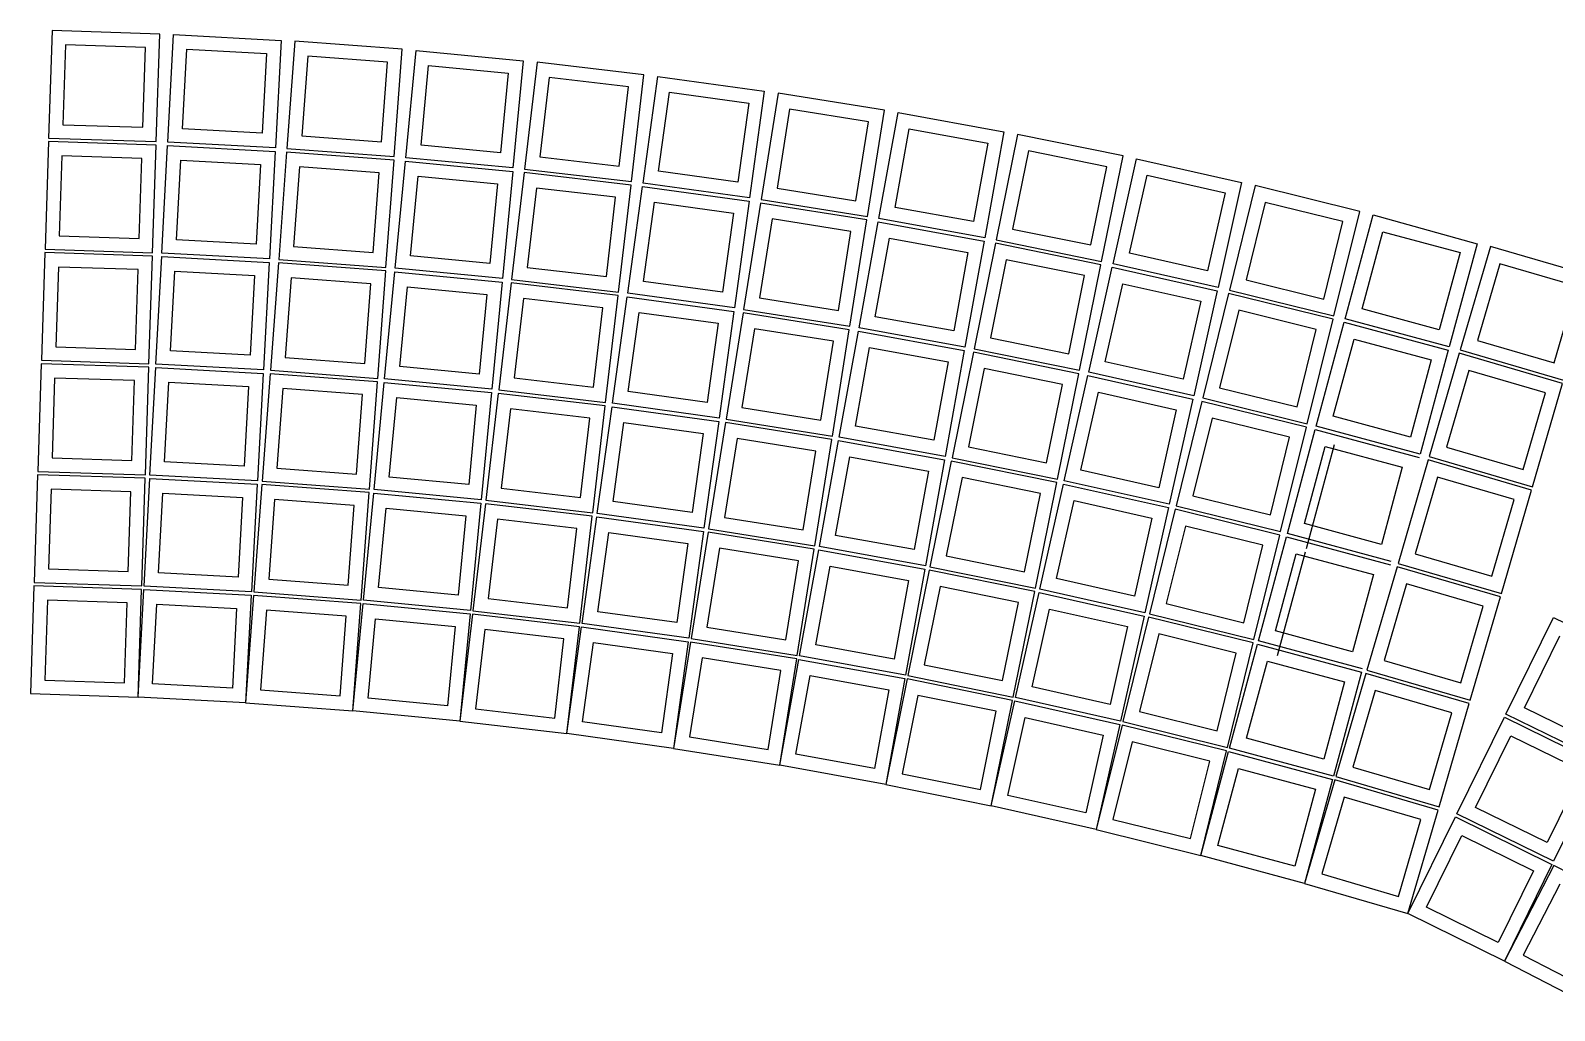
# Model space of a CAD drawing. Header units: inches. Extents: x -1429 to 579, y -302 to 393.
# Drawn here: x -137.1 to 82.3, y 251.5 to 392.6 of the extents above; entities that cross this region are included whole.
import ezdxf

# ---------------------------------------------------------------- set-up
doc = ezdxf.new("R2010")
doc.units = ezdxf.units.IN
doc.header["$MEASUREMENT"] = 0

msp = doc.modelspace()

# ---------------------------------------------------------------- linework, layer by layer
for p, q in [((-134.01, 392.59), (-134.52, 377.1)), ((-118.52, 392.08), (-134.01, 392.59)), ((-119.03, 376.59), (-118.52, 392.08)), ((-117.35, 376.52), (-116.52, 392)), ((-116.52, 392), (-101.04, 391.17)), ((-101.04, 391.17), (-101.87, 375.69)), ((-99.05, 391.04), (-100.2, 375.58)), ((-83.59, 389.88), (-99.05, 391.04)), ((-132.08, 390.53), (-132.45, 379.03)), ((-120.58, 390.15), (-132.08, 390.53)), ((-120.96, 378.66), (-120.58, 390.15)), ((-115.25, 378.41), (-114.63, 389.89)), ((-114.63, 389.89), (-103.15, 389.28)), ((-103.15, 389.28), (-103.76, 377.79)), ((-97.2, 388.89), (-98.06, 377.43)), ((-85.73, 388.04), (-97.2, 388.89)), ((-84.74, 374.43), (-83.59, 389.88)), ((-83.08, 374.28), (-81.6, 389.71)), ((-81.6, 389.71), (-66.17, 388.23)), ((-86.59, 376.57), (-85.73, 388.04)), ((-80.89, 376.08), (-79.8, 387.53)), ((-79.8, 387.53), (-68.35, 386.43)), ((-68.35, 386.43), (-69.45, 374.99)), ((-66.17, 388.23), (-67.65, 372.8)), ((-64.18, 388.02), (-65.98, 372.63)), ((-48.78, 386.22), (-64.18, 388.02)), ((-62.43, 385.8), (-63.76, 374.38)), ((-51, 384.47), (-62.43, 385.8)), ((-52.34, 373.05), (-51, 384.47)), ((-50.59, 370.83), (-48.78, 386.22)), ((-48.92, 370.61), (-46.8, 385.97)), ((-46.8, 385.97), (-31.45, 383.84)), ((-46.67, 372.32), (-45.09, 383.71)), ((-45.09, 383.71), (-33.7, 382.14)), ((-33.7, 382.14), (-35.28, 370.75)), ((-31.45, 383.84), (-33.57, 368.49)), ((-29.47, 383.55), (-31.91, 368.24)), ((-14.16, 381.11), (-29.47, 383.55)), ((-27.81, 381.26), (-29.62, 369.9)), ((-16.45, 379.45), (-27.81, 381.26)), ((-16.61, 365.8), (-14.16, 381.11)), ((-14.96, 365.52), (-12.19, 380.77)), ((-12.19, 380.77), (3.06, 378.01)), ((-132.45, 379.03), (-120.96, 378.66)), ((-103.76, 377.79), (-115.25, 378.41)), ((-18.27, 368.09), (-16.45, 379.45)), ((-12.63, 367.13), (-10.58, 378.45)), ((-10.58, 378.45), (0.74, 376.39)), ((3.06, 378.01), (0.3, 362.75)), ((5.02, 377.63), (1.94, 362.44)), ((20.21, 374.55), (5.02, 377.63)), ((-134.53, 376.6), (-135.04, 361.11)), ((-119.04, 376.09), (-134.53, 376.6)), ((-134.52, 377.1), (-119.03, 376.59)), ((-119.55, 360.6), (-119.04, 376.09)), ((-118.21, 360.54), (-117.38, 376.02)), ((-117.38, 376.02), (-101.9, 375.19)), ((-101.87, 375.69), (-117.35, 376.52)), ((-100.2, 375.58), (-84.74, 374.43)), ((-98.06, 377.43), (-86.59, 376.57)), ((-69.45, 374.99), (-80.89, 376.08)), ((0.74, 376.39), (-1.31, 365.08)), ((-132.6, 374.53), (-132.98, 363.04)), ((-121.11, 374.16), (-132.6, 374.53)), ((-121.48, 362.66), (-121.11, 374.16)), ((-116.1, 362.43), (-115.49, 373.92)), ((-115.49, 373.92), (-104, 373.3)), ((-104, 373.3), (-104.62, 361.82)), ((-101.9, 375.19), (-102.73, 359.71)), ((-100.24, 375.08), (-101.39, 359.62)), ((-84.78, 373.93), (-100.24, 375.08)), ((-85.94, 358.47), (-84.78, 373.93)), ((-84.6, 358.36), (-83.12, 373.79)), ((-83.12, 373.79), (-67.69, 372.31)), ((-67.65, 372.8), (-83.08, 374.28)), ((-63.76, 374.38), (-52.34, 373.05)), ((6.59, 375.27), (4.3, 364)), ((17.86, 372.98), (6.59, 375.27)), ((17.13, 359.35), (20.21, 374.55)), ((18.77, 359), (22.17, 374.13)), ((22.17, 374.13), (37.29, 370.73)), ((-98.39, 372.94), (-99.25, 361.47)), ((-86.93, 372.08), (-98.39, 372.94)), ((-87.78, 360.61), (-86.93, 372.08)), ((-82.42, 360.16), (-81.32, 371.6)), ((-81.32, 371.6), (-69.88, 370.51)), ((-67.69, 372.31), (-69.17, 356.88)), ((-66.04, 372.13), (-67.84, 356.74)), ((-50.64, 370.33), (-66.04, 372.13)), ((-65.98, 372.63), (-50.59, 370.83)), ((-35.28, 370.75), (-46.67, 372.32)), ((15.57, 361.71), (17.86, 372.98)), ((21.16, 360.52), (23.68, 371.74)), ((23.68, 371.74), (34.9, 369.21)), ((-69.88, 370.51), (-70.97, 359.06)), ((-64.28, 369.91), (-65.62, 358.49)), ((-52.86, 368.58), (-64.28, 369.91)), ((-52.44, 354.93), (-50.64, 370.33)), ((-51.12, 354.76), (-48.99, 370.12)), ((-48.99, 370.12), (-33.64, 368)), ((-33.57, 368.49), (-48.92, 370.61)), ((-29.62, 369.9), (-18.27, 368.09)), ((34.9, 369.21), (32.38, 357.99)), ((37.29, 370.73), (33.89, 355.6)), ((39.24, 370.27), (35.52, 355.22)), ((54.29, 366.55), (39.24, 370.27)), ((-54.2, 357.15), (-52.86, 368.58)), ((-48.86, 356.47), (-47.28, 367.86)), ((-47.28, 367.86), (-35.89, 366.29)), ((-33.64, 368), (-35.76, 352.64)), ((-31.99, 367.75), (-34.44, 352.44)), ((-16.69, 365.31), (-31.99, 367.75)), ((-31.91, 368.24), (-16.61, 365.8)), ((-1.31, 365.08), (-12.63, 367.13)), ((40.7, 367.85), (37.94, 356.68)), ((51.87, 365.09), (40.7, 367.85)), ((50.57, 351.5), (54.29, 366.55)), ((-35.89, 366.29), (-37.47, 354.9)), ((-30.33, 365.46), (-32.15, 354.1)), ((-18.98, 363.65), (-30.33, 365.46)), ((-19.13, 350), (-16.69, 365.31)), ((-17.81, 349.77), (-15.04, 365.03)), ((-15.04, 365.03), (0.21, 362.26)), ((0.3, 362.75), (-14.96, 365.52)), ((49.11, 353.92), (51.87, 365.09)), ((52.19, 351.08), (56.22, 366.05)), ((56.22, 366.05), (71.2, 361.86)), ((-132.98, 363.04), (-121.48, 362.66)), ((-104.62, 361.82), (-116.1, 362.43)), ((-20.79, 352.29), (-18.98, 363.65)), ((-15.48, 351.39), (-13.43, 362.7)), ((-13.43, 362.7), (-2.12, 360.65)), ((0.21, 362.26), (-2.56, 347.01)), ((1.94, 362.44), (17.13, 359.35)), ((4.3, 364), (15.57, 361.71)), ((54.64, 352.5), (57.63, 363.6)), ((57.63, 363.6), (68.74, 360.61)), ((-135.06, 360.61), (-135.56, 345.12)), ((-119.56, 360.1), (-135.06, 360.61)), ((-135.04, 361.11), (-119.55, 360.6)), ((-120.07, 344.61), (-119.56, 360.1)), ((-119.07, 344.56), (-118.24, 360.04)), ((-118.24, 360.04), (-102.76, 359.21)), ((-102.73, 359.71), (-118.21, 360.54)), ((-99.25, 361.47), (-87.78, 360.61)), ((-70.97, 359.06), (-82.42, 360.16)), ((-2.12, 360.65), (-4.17, 349.34)), ((1.84, 361.95), (-1.24, 346.76)), ((17.03, 358.86), (1.84, 361.95)), ((32.38, 357.99), (21.16, 360.52)), ((68.74, 360.61), (65.75, 349.51)), ((71.2, 361.86), (67.16, 347.05)), ((73.12, 361.48), (68.77, 346.6)), ((88, 357.14), (73.12, 361.48)), ((-133.12, 358.54), (-133.5, 347.05)), ((-121.63, 358.17), (-133.12, 358.54)), ((-122, 346.67), (-121.63, 358.17)), ((-116.96, 346.45), (-116.35, 357.94)), ((-116.35, 357.94), (-104.86, 357.32)), ((-102.76, 359.21), (-103.59, 343.73)), ((-101.43, 359.13), (-102.59, 343.67)), ((-85.97, 357.97), (-101.43, 359.13)), ((-101.39, 359.62), (-85.94, 358.47)), ((-87.13, 342.51), (-85.97, 357.97)), ((-86.13, 342.43), (-84.65, 357.86)), ((-84.65, 357.86), (-69.22, 356.38)), ((-69.17, 356.88), (-84.6, 358.36)), ((-65.62, 358.49), (-54.2, 357.15)), ((3.4, 359.59), (1.12, 348.32)), ((14.67, 357.3), (3.4, 359.59)), ((13.95, 343.67), (17.03, 358.86)), ((15.26, 343.39), (18.66, 358.52)), ((18.66, 358.52), (33.78, 355.12)), ((33.89, 355.6), (18.77, 359)), ((74.48, 359), (71.25, 347.96)), ((85.51, 355.78), (74.48, 359)), ((-104.86, 357.32), (-105.48, 345.84)), ((-99.59, 356.98), (-100.44, 345.51)), ((-88.12, 356.13), (-99.59, 356.98)), ((-88.97, 344.66), (-88.12, 356.13)), ((-83.95, 344.23), (-82.85, 355.68)), ((-82.85, 355.68), (-71.4, 354.58)), ((-69.22, 356.38), (-70.7, 340.95)), ((-67.9, 356.24), (-69.7, 340.84)), ((-52.5, 354.44), (-67.9, 356.24)), ((-67.84, 356.74), (-52.44, 354.93)), ((-37.47, 354.9), (-48.86, 356.47)), ((12.39, 346.03), (14.67, 357.3)), ((17.65, 344.91), (20.17, 356.13)), ((20.17, 356.13), (31.39, 353.6)), ((37.94, 356.68), (49.11, 353.92)), ((82.29, 344.74), (85.51, 355.78)), ((-71.4, 354.58), (-72.5, 343.13)), ((-66.14, 354.02), (-67.48, 342.6)), ((-54.72, 352.68), (-66.14, 354.02)), ((-54.3, 339.04), (-52.5, 354.44)), ((-53.31, 338.92), (-51.18, 354.27)), ((-51.18, 354.27), (-35.83, 352.15)), ((-35.76, 352.64), (-51.12, 354.76)), ((-32.15, 354.1), (-20.79, 352.29)), ((31.39, 353.6), (28.87, 342.38)), ((33.78, 355.12), (30.38, 339.99)), ((35.4, 354.73), (31.69, 339.69)), ((50.45, 351.02), (35.4, 354.73)), ((35.52, 355.22), (50.57, 351.5)), ((-56.06, 341.26), (-54.72, 352.68)), ((-51.05, 340.62), (-49.48, 352.01)), ((-49.48, 352.01), (-38.08, 350.44)), ((-35.83, 352.15), (-37.95, 336.79)), ((-34.51, 351.95), (-36.96, 336.64)), ((-19.21, 349.51), (-34.51, 351.95)), ((-34.44, 352.44), (-19.13, 350)), ((-4.17, 349.34), (-15.48, 351.39)), ((36.87, 352.31), (34.11, 341.15)), ((48.03, 349.56), (36.87, 352.31)), ((65.75, 349.51), (54.64, 352.5)), ((-38.08, 350.44), (-39.66, 339.05)), ((-32.85, 349.66), (-34.67, 338.3)), ((-21.5, 347.85), (-32.85, 349.66)), ((-21.65, 334.2), (-19.21, 349.51)), ((-20.66, 334.03), (-17.9, 349.28)), ((-17.9, 349.28), (-2.65, 346.52)), ((-2.56, 347.01), (-17.81, 349.77)), ((45.27, 338.39), (48.03, 349.56)), ((46.73, 335.97), (50.45, 351.02)), ((48.03, 335.63), (52.06, 350.6)), ((52.06, 350.6), (67.03, 346.57)), ((67.16, 347.05), (52.19, 351.08)), ((-133.5, 347.05), (-122, 346.67)), ((-23.31, 336.49), (-21.5, 347.85)), ((-18.34, 335.64), (-16.29, 346.96)), ((-16.29, 346.96), (-4.97, 344.91)), ((1.12, 348.32), (12.39, 346.03)), ((50.48, 337.05), (53.47, 348.15)), ((53.47, 348.15), (64.58, 345.16)), ((71.25, 347.96), (82.29, 344.74)), ((-135.58, 344.62), (-136.09, 329.12)), ((-120.09, 344.11), (-135.58, 344.62)), ((-135.56, 345.12), (-120.07, 344.61)), ((-105.48, 345.84), (-116.96, 346.45)), ((-100.44, 345.51), (-88.97, 344.66)), ((-4.97, 344.91), (-7.02, 333.59)), ((-2.65, 346.52), (-5.41, 331.27)), ((-1.34, 346.27), (-4.42, 331.08)), ((13.85, 343.18), (-1.34, 346.27)), ((-1.24, 346.76), (13.95, 343.67)), ((28.87, 342.38), (17.65, 344.91)), ((64.58, 345.16), (61.59, 334.06)), ((67.03, 346.57), (63, 331.6)), ((68.63, 346.12), (64.29, 331.24)), ((83.51, 341.78), (68.63, 346.12)), ((68.77, 346.6), (83.65, 342.26)), ((-133.65, 342.55), (-134.02, 331.06)), ((-122.15, 342.18), (-133.65, 342.55)), ((-120.59, 328.62), (-120.09, 344.11)), ((-119.93, 328.59), (-119.09, 344.07)), ((-119.09, 344.07), (-103.62, 343.23)), ((-103.59, 343.73), (-119.07, 344.56)), ((-103.62, 343.23), (-104.45, 327.76)), ((-102.62, 343.17), (-103.78, 327.71)), ((-87.17, 342.02), (-102.62, 343.17)), ((-102.59, 343.67), (-87.13, 342.51)), ((-70.7, 340.95), (-86.13, 342.43)), ((-72.5, 343.13), (-83.95, 344.23)), ((-67.48, 342.6), (-56.06, 341.26)), ((0.22, 343.91), (-2.07, 332.64)), ((11.49, 341.62), (0.22, 343.91)), ((10.77, 327.99), (13.85, 343.18)), ((11.75, 327.78), (15.15, 342.91)), ((15.15, 342.91), (30.27, 339.51)), ((30.38, 339.99), (15.26, 343.39)), ((69.99, 343.64), (66.77, 332.6)), ((81.03, 340.42), (69.99, 343.64)), ((-122.53, 330.68), (-122.15, 342.18)), ((-117.82, 330.48), (-117.2, 341.96)), ((-117.2, 341.96), (-105.72, 341.34)), ((-105.72, 341.34), (-106.34, 329.86)), ((-100.78, 341.03), (-101.64, 329.56)), ((-89.31, 340.17), (-100.78, 341.03)), ((-88.32, 326.56), (-87.17, 342.02)), ((-87.65, 326.5), (-86.18, 341.93)), ((-86.18, 341.93), (-70.75, 340.45)), ((-70.75, 340.45), (-72.22, 325.02)), ((-69.76, 340.35), (-71.56, 324.95)), ((-54.36, 338.55), (-69.76, 340.35)), ((-69.7, 340.84), (-54.3, 339.04)), ((-39.66, 339.05), (-51.05, 340.62)), ((9.2, 330.35), (11.49, 341.62)), ((14.14, 329.3), (16.66, 340.52)), ((16.66, 340.52), (27.88, 337.99)), ((34.11, 341.15), (45.27, 338.39)), ((77.81, 329.38), (81.03, 340.42)), ((79.17, 326.9), (83.51, 341.78)), ((-90.17, 328.7), (-89.31, 340.17)), ((-85.47, 328.3), (-84.38, 339.75)), ((-84.38, 339.75), (-72.93, 338.65)), ((-72.93, 338.65), (-74.02, 327.21)), ((-68, 338.13), (-69.34, 326.71)), ((-56.58, 336.79), (-68, 338.13)), ((-56.16, 323.15), (-54.36, 338.55)), ((-55.5, 323.07), (-53.38, 338.42)), ((-53.38, 338.42), (-38.02, 336.3)), ((-37.95, 336.79), (-53.31, 338.92)), ((-34.67, 338.3), (-23.31, 336.49)), ((30.27, 339.51), (26.87, 324.38)), ((31.57, 339.2), (27.85, 324.15)), ((46.61, 335.48), (31.57, 339.2)), ((31.69, 339.69), (46.73, 335.97)), ((-57.92, 325.37), (-56.58, 336.79)), ((-53.24, 324.77), (-51.67, 336.17)), ((-51.67, 336.17), (-40.28, 334.59)), ((-38.02, 336.3), (-40.14, 320.94)), ((-37.04, 336.15), (-39.48, 320.84)), ((-21.73, 333.71), (-37.04, 336.15)), ((-36.96, 336.64), (-21.65, 334.2)), ((27.88, 337.99), (25.36, 326.77)), ((33.03, 336.78), (30.27, 325.62)), ((44.19, 334.02), (33.03, 336.78)), ((61.59, 334.06), (50.48, 337.05)), ((-40.28, 334.59), (-41.85, 323.2)), ((-35.38, 333.86), (-37.19, 322.5)), ((-24.02, 332.05), (-35.38, 333.86)), ((-24.18, 318.4), (-21.73, 333.71)), ((-5.41, 331.27), (-20.66, 334.03)), ((-7.02, 333.59), (-18.34, 335.64)), ((41.44, 322.86), (44.19, 334.02)), ((42.9, 320.44), (46.61, 335.48)), ((43.87, 320.19), (47.9, 335.15)), ((47.9, 335.15), (62.87, 331.12)), ((63, 331.6), (48.03, 335.63)), ((-25.84, 320.69), (-24.02, 332.05)), ((-23.52, 318.29), (-20.75, 333.54)), ((-20.75, 333.54), (-5.5, 330.77)), ((-2.07, 332.64), (9.2, 330.35)), ((46.32, 321.6), (49.31, 332.7)), ((50.61, 332.95), (46.58, 317.99)), ((49.31, 332.7), (60.42, 329.71)), ((66.77, 332.6), (77.81, 329.38)), ((-134.02, 331.06), (-122.53, 330.68)), ((-106.34, 329.86), (-117.82, 330.48)), ((-101.64, 329.56), (-90.17, 328.7)), ((-21.19, 319.9), (-19.14, 331.21)), ((-19.14, 331.21), (-7.82, 329.16)), ((-5.5, 330.77), (-8.26, 315.52)), ((-4.52, 330.59), (-7.61, 315.4)), ((10.67, 327.5), (-4.52, 330.59)), ((-4.42, 331.08), (10.77, 327.99)), ((25.36, 326.77), (14.14, 329.3)), ((60.42, 329.71), (57.43, 318.61)), ((64.15, 330.76), (59.81, 315.88)), ((79.03, 326.42), (64.15, 330.76)), ((64.29, 331.24), (79.17, 326.9)), ((-136.1, 328.62), (-136.61, 313.13)), ((-120.61, 328.12), (-136.1, 328.62)), ((-136.09, 329.12), (-120.59, 328.62)), ((-121.12, 312.63), (-120.61, 328.12)), ((-120.78, 312.61), (-119.95, 328.09)), ((-119.95, 328.09), (-104.47, 327.26)), ((-104.45, 327.76), (-119.93, 328.59)), ((-104.47, 327.26), (-105.31, 311.78)), ((-103.82, 327.22), (-104.97, 311.76)), ((-88.36, 326.06), (-103.82, 327.22)), ((-103.78, 327.71), (-88.32, 326.56)), ((-74.02, 327.21), (-85.47, 328.3)), ((-7.82, 329.16), (-9.88, 317.85)), ((-2.96, 328.23), (-5.25, 316.96)), ((8.31, 325.94), (-2.96, 328.23)), ((7.58, 312.31), (10.67, 327.5)), ((8.24, 312.17), (11.64, 327.3)), ((11.64, 327.3), (26.76, 323.9)), ((26.87, 324.38), (11.75, 327.78)), ((65.51, 328.28), (62.29, 317.24)), ((76.55, 325.06), (65.51, 328.28)), ((-134.17, 326.56), (-134.55, 315.07)), ((-122.68, 326.18), (-134.17, 326.56)), ((-123.05, 314.69), (-122.68, 326.18)), ((-118.68, 314.5), (-118.06, 325.98)), ((-118.06, 325.98), (-106.58, 325.37)), ((-106.58, 325.37), (-107.2, 313.88)), ((-101.97, 325.07), (-102.83, 313.6)), ((-90.5, 324.21), (-101.97, 325.07)), ((-89.51, 310.6), (-88.36, 326.06)), ((-89.18, 310.57), (-87.7, 326)), ((-87.7, 326), (-72.27, 324.53)), ((-72.22, 325.02), (-87.65, 326.5)), ((-71.56, 324.95), (-56.16, 323.15)), ((-69.34, 326.71), (-57.92, 325.37)), ((6.02, 314.67), (8.31, 325.94)), ((10.63, 313.69), (13.15, 324.91)), ((13.15, 324.91), (24.37, 322.38)), ((30.27, 325.62), (41.44, 322.86)), ((73.33, 314.02), (76.55, 325.06)), ((74.69, 311.54), (79.03, 326.42)), ((-91.36, 312.75), (-90.5, 324.21)), ((-87, 312.38), (-85.9, 323.82)), ((-85.9, 323.82), (-74.45, 322.73)), ((-74.45, 322.73), (-75.55, 311.28)), ((-72.27, 324.53), (-73.75, 309.1)), ((-71.62, 324.46), (-73.42, 309.06)), ((-56.22, 322.65), (-71.62, 324.46)), ((-58.02, 307.26), (-56.22, 322.65)), ((-40.14, 320.94), (-55.5, 323.07)), ((-41.85, 323.2), (-53.24, 324.77)), ((26.76, 323.9), (23.36, 308.77)), ((27.73, 323.67), (24.01, 308.62)), ((42.78, 319.95), (27.73, 323.67)), ((27.85, 324.15), (42.9, 320.44)), ((-69.86, 322.24), (-71.2, 310.82)), ((-58.44, 320.9), (-69.86, 322.24)), ((-59.78, 309.48), (-58.44, 320.9)), ((-57.69, 307.22), (-55.57, 322.57)), ((-55.57, 322.57), (-40.21, 320.45)), ((-40.21, 320.45), (-42.34, 305.09)), ((-39.48, 320.84), (-24.18, 318.4)), ((-37.19, 322.5), (-25.84, 320.69)), ((24.37, 322.38), (21.85, 311.16)), ((29.19, 321.25), (26.44, 310.08)), ((40.36, 318.49), (29.19, 321.25)), ((57.43, 318.61), (46.32, 321.6)), ((-55.44, 308.92), (-53.86, 320.32)), ((-53.86, 320.32), (-42.47, 318.74)), ((-42.47, 318.74), (-44.04, 307.35)), ((-39.56, 320.35), (-42.01, 305.04)), ((-24.25, 317.91), (-39.56, 320.35)), ((-8.26, 315.52), (-23.52, 318.29)), ((-9.88, 317.85), (-21.19, 319.9)), ((37.6, 307.32), (40.36, 318.49)), ((39.06, 304.9), (42.78, 319.95)), ((39.71, 304.74), (43.74, 319.7)), ((43.74, 319.7), (58.71, 315.67)), ((58.84, 316.15), (43.87, 320.19)), ((-37.9, 318.06), (-39.71, 306.7)), ((-26.55, 316.25), (-37.9, 318.06)), ((-28.36, 304.89), (-26.55, 316.25)), ((-26.7, 302.6), (-24.25, 317.91)), ((-26.37, 302.54), (-23.6, 317.8)), ((-23.6, 317.8), (-8.35, 315.03)), ((-5.25, 316.96), (6.02, 314.67)), ((42.16, 306.15), (45.15, 317.25)), ((46.45, 317.5), (42.42, 302.54)), ((45.15, 317.25), (56.26, 314.26)), ((62.29, 317.24), (73.33, 314.02)), ((-134.55, 315.07), (-123.05, 314.69)), ((-107.2, 313.88), (-118.68, 314.5)), ((-24.04, 304.16), (-21.99, 315.47)), ((-21.99, 315.47), (-10.68, 313.42)), ((-8.35, 315.03), (-11.12, 299.78)), ((-7.71, 314.91), (-10.79, 299.72)), ((7.49, 311.82), (-7.71, 314.91)), ((-7.61, 315.4), (7.58, 312.31)), ((56.26, 314.26), (53.27, 303.16)), ((59.67, 315.4), (55.32, 300.52)), ((74.55, 311.06), (59.67, 315.4)), ((59.81, 315.88), (74.69, 311.54)), ((-136.63, 312.63), (-137.13, 297.14)), ((-121.13, 312.13), (-136.63, 312.63)), ((-136.61, 313.13), (-121.12, 312.63)), ((-121.64, 296.63), (-121.13, 312.13)), ((-121.64, 296.63), (-120.81, 312.11)), ((-120.81, 312.11), (-105.33, 311.28)), ((-105.31, 311.78), (-120.78, 312.61)), ((-104.97, 311.76), (-89.51, 310.6)), ((-102.83, 313.6), (-91.36, 312.75)), ((-75.55, 311.28), (-87, 312.38)), ((-10.68, 313.42), (-12.73, 302.1)), ((-6.14, 312.55), (-8.43, 301.28)), ((5.13, 310.26), (-6.14, 312.55)), ((4.4, 296.63), (7.49, 311.82)), ((4.73, 296.56), (8.13, 311.69)), ((8.13, 311.69), (23.25, 308.29)), ((23.36, 308.77), (8.24, 312.17)), ((21.85, 311.16), (10.63, 313.69)), ((61.03, 312.92), (57.8, 301.88)), ((72.07, 309.7), (61.03, 312.92)), ((-134.69, 310.57), (-135.07, 299.07)), ((-123.2, 310.19), (-134.69, 310.57)), ((-123.57, 298.7), (-123.2, 310.19)), ((-119.54, 298.52), (-118.92, 310.01)), ((-118.92, 310.01), (-107.44, 309.39)), ((-105.33, 311.28), (-106.16, 295.8)), ((-105.01, 311.26), (-106.16, 295.8)), ((-89.55, 310.1), (-105.01, 311.26)), ((-90.71, 294.65), (-89.55, 310.1)), ((-90.71, 294.65), (-89.23, 310.08)), ((-89.23, 310.08), (-73.8, 308.6)), ((-73.75, 309.1), (-89.18, 310.57)), ((-71.2, 310.82), (-59.78, 309.48)), ((2.84, 298.99), (5.13, 310.26)), ((26.44, 310.08), (37.6, 307.32)), ((68.84, 298.66), (72.07, 309.7)), ((70.2, 296.18), (74.55, 311.06)), ((-107.44, 309.39), (-108.05, 297.91)), ((-103.16, 309.12), (-104.02, 297.65)), ((-91.69, 308.26), (-103.16, 309.12)), ((-92.55, 296.79), (-91.69, 308.26)), ((-88.52, 296.45), (-87.43, 307.9)), ((-87.43, 307.9), (-75.98, 306.8)), ((-73.8, 308.6), (-75.28, 293.17)), ((-73.48, 308.56), (-75.28, 293.17)), ((-58.08, 306.76), (-73.48, 308.56)), ((-73.42, 309.06), (-58.02, 307.26)), ((-44.04, 307.35), (-55.44, 308.92)), ((7.12, 298.08), (9.64, 309.3)), ((9.64, 309.3), (20.86, 306.77)), ((23.25, 308.29), (19.85, 293.16)), ((23.89, 308.13), (20.18, 293.09)), ((38.94, 304.42), (23.89, 308.13)), ((24.01, 308.62), (39.06, 304.9)), ((75.35, 294.18), (82.18, 308.1)), ((82.18, 308.1), (96.09, 301.26)), ((-75.98, 306.8), (-77.08, 295.35)), ((-71.72, 306.35), (-73.06, 294.92)), ((-60.3, 305.01), (-71.72, 306.35)), ((-59.88, 291.37), (-58.08, 306.76)), ((-59.88, 291.37), (-57.76, 306.72)), ((-57.76, 306.72), (-42.4, 304.6)), ((-42.34, 305.09), (-57.69, 307.22)), ((-39.71, 306.7), (-28.36, 304.89)), ((20.86, 306.77), (18.34, 295.55)), ((25.36, 305.71), (22.6, 294.55)), ((36.52, 302.96), (25.36, 305.71)), ((53.27, 303.16), (42.16, 306.15)), ((78.02, 295.1), (83.09, 305.42)), ((-61.64, 293.59), (-60.3, 305.01)), ((-57.63, 293.08), (-56.05, 304.47)), ((-56.05, 304.47), (-44.66, 302.89)), ((-44.66, 302.89), (-46.24, 291.5)), ((-42.4, 304.6), (-44.53, 289.24)), ((-42.08, 304.55), (-44.53, 289.24)), ((-26.78, 302.11), (-42.08, 304.55)), ((-42.01, 305.04), (-26.7, 302.6)), ((-12.73, 302.1), (-24.04, 304.16)), ((33.76, 291.79), (36.52, 302.96)), ((35.23, 289.37), (38.94, 304.42)), ((35.55, 289.29), (39.58, 304.25)), ((39.58, 304.25), (54.55, 300.22)), ((54.68, 300.71), (39.71, 304.74)), ((-40.42, 302.26), (-42.24, 290.9)), ((-29.07, 300.45), (-40.42, 302.26)), ((-29.22, 286.8), (-26.78, 302.11)), ((-29.22, 286.8), (-26.46, 302.05)), ((-26.46, 302.05), (-11.21, 299.29)), ((-11.12, 299.78), (-26.37, 302.54)), ((-8.43, 301.28), (2.84, 298.99)), ((38, 290.7), (40.99, 301.8)), ((40.99, 301.8), (52.1, 298.81)), ((57.8, 301.88), (68.84, 298.66)), ((-135.07, 299.07), (-123.57, 298.7)), ((-108.05, 297.91), (-119.54, 298.52)), ((-30.88, 289.09), (-29.07, 300.45)), ((-26.9, 288.41), (-24.85, 299.73)), ((-24.85, 299.73), (-13.53, 297.68)), ((-11.21, 299.29), (-13.97, 284.04)), ((-10.89, 299.23), (-13.97, 284.04)), ((4.3, 296.14), (-10.89, 299.23)), ((-10.79, 299.72), (4.4, 296.63)), ((52.1, 298.81), (49.11, 287.71)), ((54.55, 300.22), (50.52, 285.26)), ((55.18, 300.04), (50.84, 285.17)), ((70.06, 295.7), (55.18, 300.04)), ((55.32, 300.52), (70.2, 296.18)), ((-137.13, 297.14), (-121.64, 296.63)), ((-106.16, 295.8), (-121.64, 296.63)), ((-104.02, 297.65), (-92.55, 296.79)), ((-77.08, 295.35), (-88.52, 296.45)), ((-13.53, 297.68), (-15.58, 286.36)), ((-9.33, 296.87), (-11.61, 285.6)), ((1.94, 294.58), (-9.33, 296.87)), ((19.85, 293.16), (4.73, 296.56)), ((18.34, 295.55), (7.12, 298.08)), ((56.54, 297.56), (53.32, 286.52)), ((67.58, 294.34), (56.54, 297.56)), ((-106.16, 295.8), (-90.71, 294.65)), ((-75.28, 293.17), (-90.71, 294.65)), ((-73.06, 294.92), (-61.64, 293.59)), ((-0.34, 283.31), (1.94, 294.58)), ((1.22, 280.95), (4.3, 296.14)), ((1.22, 280.95), (4.62, 296.08)), ((4.62, 296.08), (19.74, 292.68)), ((22.6, 294.55), (33.76, 291.79)), ((64.36, 283.3), (67.58, 294.34)), ((65.72, 280.82), (70.06, 295.7)), ((89.26, 287.35), (75.35, 294.18)), ((88.34, 290.03), (78.02, 295.1)), ((-75.28, 293.17), (-59.88, 291.37)), ((-46.24, 291.5), (-57.63, 293.08)), ((3.61, 282.47), (6.13, 293.69)), ((6.13, 293.69), (17.35, 291.16)), ((19.74, 292.68), (16.34, 277.55)), ((20.06, 292.6), (16.34, 277.55)), ((35.11, 288.88), (20.06, 292.6)), ((20.18, 293.09), (35.23, 289.37)), ((68.29, 279.82), (75.13, 293.74)), ((75.13, 293.74), (89.04, 286.9)), ((-44.53, 289.24), (-59.88, 291.37)), ((-42.24, 290.9), (-30.88, 289.09)), ((17.35, 291.16), (14.83, 279.94)), ((21.52, 290.18), (18.76, 279.02)), ((32.69, 287.42), (21.52, 290.18)), ((49.11, 287.71), (38, 290.7)), ((70.97, 280.74), (76.04, 291.06)), ((76.04, 291.06), (86.36, 285.99)), ((-44.53, 289.24), (-29.22, 286.8)), ((-15.58, 286.36), (-26.9, 288.41)), ((31.39, 273.84), (35.11, 288.88)), ((31.39, 273.84), (35.42, 288.8)), ((35.42, 288.8), (50.39, 284.77)), ((50.52, 285.26), (35.55, 289.29)), ((-13.97, 284.04), (-29.22, 286.8)), ((-11.61, 285.6), (-0.34, 283.31)), ((29.93, 276.26), (32.69, 287.42)), ((33.84, 275.25), (36.83, 286.35)), ((36.83, 286.35), (47.94, 283.36)), ((53.32, 286.52), (64.36, 283.3)), ((86.36, 285.99), (81.29, 275.67)), ((89.04, 286.9), (82.2, 272.99)), ((-13.97, 284.04), (1.22, 280.95)), ((47.94, 283.36), (44.95, 272.26)), ((50.39, 284.77), (46.36, 269.81)), ((50.7, 284.69), (46.36, 269.81)), ((65.58, 280.34), (50.7, 284.69)), ((50.84, 285.17), (65.72, 280.82)), ((16.34, 277.55), (1.22, 280.95)), ((14.83, 279.94), (3.61, 282.47)), ((52.06, 282.2), (48.84, 271.17)), ((63.1, 278.98), (52.06, 282.2)), ((18.76, 279.02), (29.93, 276.26)), ((59.88, 267.94), (63.1, 278.98)), ((61.24, 265.46), (65.58, 280.34)), ((61.24, 265.46), (68.07, 279.37)), ((68.07, 279.37), (81.98, 272.54)), ((82.2, 272.99), (68.29, 279.82)), ((81.29, 275.67), (70.97, 280.74)), ((16.34, 277.55), (31.39, 273.84)), ((63.91, 266.38), (68.98, 276.7)), ((68.98, 276.7), (79.31, 271.63)), ((44.95, 272.26), (33.84, 275.25)), ((46.36, 269.81), (31.39, 273.84)), ((81.98, 272.54), (75.15, 258.63)), ((82.27, 272.39), (75.15, 258.63)), ((96.04, 265.27), (82.27, 272.39)), ((48.84, 271.17), (59.88, 267.94)), ((79.31, 271.63), (74.23, 261.31)), ((46.36, 269.81), (61.24, 265.46)), ((83.13, 269.7), (77.84, 259.49)), ((74.23, 261.31), (63.91, 266.38)), ((75.15, 258.63), (61.24, 265.46)), ((77.84, 259.49), (88.06, 254.2)), ((75.15, 258.63), (88.91, 251.5))]:
    msp.add_line(p, q)

doc.saveas('drawing.dxf')
